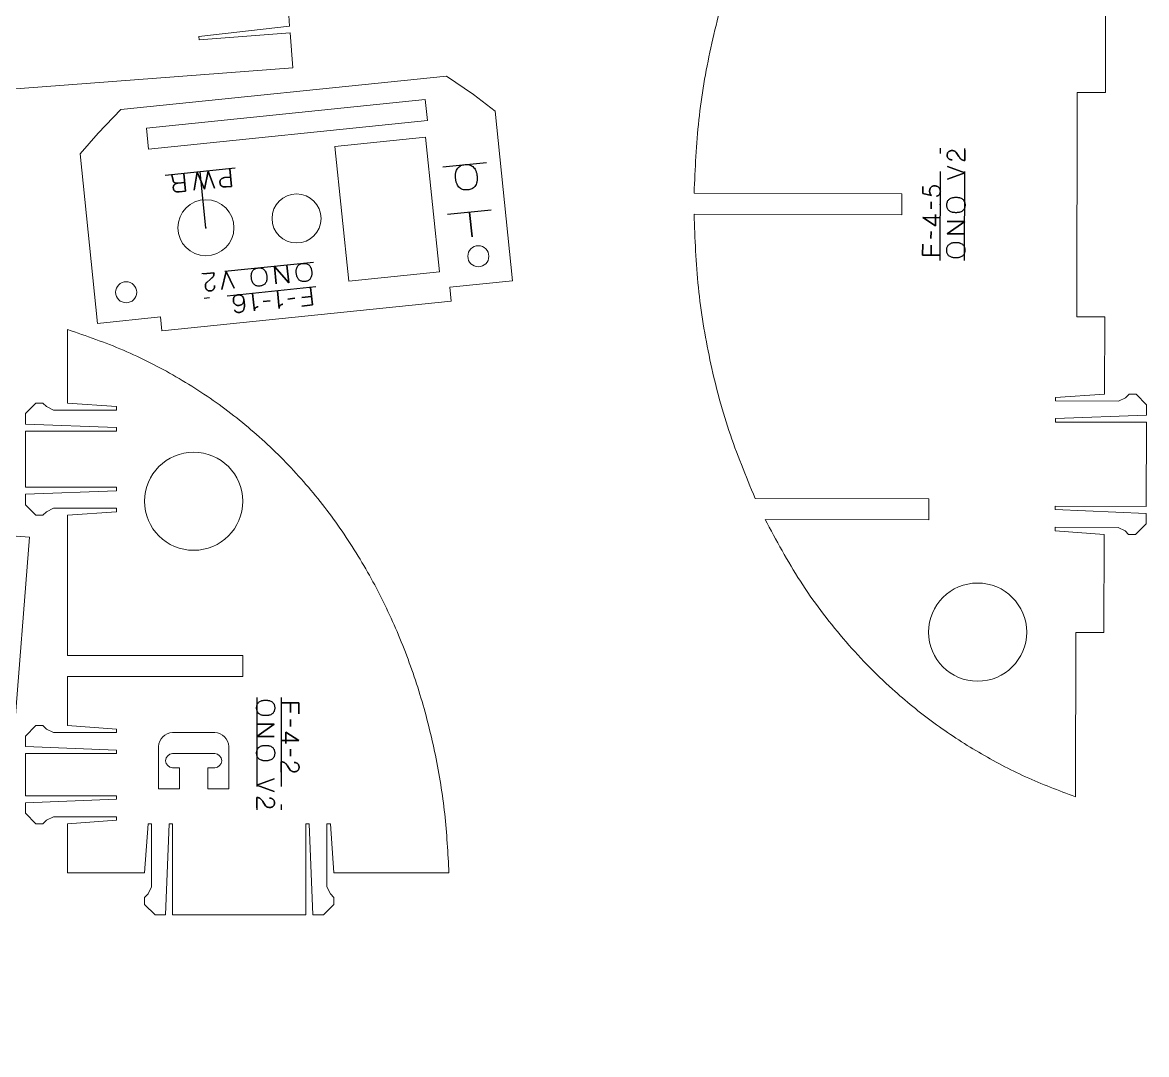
# Model space of a CAD drawing. Header units: millimetres. Extents: x 8 to 591, y 12 to 890.
# Drawn here: x 430.9 to 591.3, y 22.7 to 169.9 of the extents above; entities that cross this region are included whole.
import ezdxf

# ---------------------------------------------------------------- set-up
doc = ezdxf.new("R2010")
doc.units = ezdxf.units.MM
doc.header["$PDSIZE"] = -1
doc.linetypes.add('CENTERX2', pattern=[20.32, 12.7, -2.54, 2.54, -2.54])

msp = doc.modelspace()

# ---------------------------------------------------------------- linework, layer by layer
at = {"color": 7, "linetype": 'Continuous', "lineweight": 15}
for p, q in [((468.99, 169.41), (468.88, 170.91)), ((585.38, 159.92), (585.41, 170.92)), ((456.07, 167.93), (468.99, 169.41)), ((469.07, 168.42), (456.11, 167.43)), ((469.07, 168.42), (469.45, 163.43)), ((456.11, 167.43), (456.07, 167.93)), ((395.66, 157.84), (469.45, 163.43)), ((491.38, 162.25), (444.94, 157.5)), ((491.38, 162.25), (495.24, 159.63)), ((448.57, 154.86), (488.36, 158.93)), ((488.67, 155.95), (488.36, 158.93)), ((495.24, 159.63), (498.34, 157.26)), ((581.29, 127.93), (581.38, 159.93)), ((581.38, 159.93), (585.38, 159.92)), ((444.94, 157.5), (441.69, 154.15)), ((498.34, 157.26), (500.81, 133.06)), ((488.67, 155.95), (448.88, 151.87)), ((441.69, 154.15), (439.15, 151.2)), ((448.88, 151.87), (448.57, 154.86)), ((488.41, 153.56), (475.48, 152.23)), ((490.38, 134.36), (488.41, 153.56)), ((439.15, 151.2), (441.62, 127.01)), ((475.48, 152.23), (477.44, 133.03)), ((526.71, 145.58), (556.34, 145.5)), ((556.33, 142.5), (556.34, 145.5)), ((526.7, 142.58), (556.33, 142.5)), ((477.44, 133.03), (490.38, 134.36)), ((500.81, 133.06), (491.86, 132.15)), ((491.86, 132.15), (492.06, 130.16)), ((450.78, 125.93), (492.06, 130.16)), ((441.62, 127.01), (450.57, 127.92)), ((450.57, 127.92), (450.78, 125.93)), ((581.29, 127.93), (585.29, 127.92)), ((585.29, 127.92), (585.26, 116.92)), ((437.32, 115.64), (437.32, 126.13)), ((431.32, 114.14), (432.82, 115.64)), ((432.82, 115.64), (433.82, 115.64)), ((433.82, 115.64), (434.32, 115.14)), ((444.32, 115.14), (437.32, 115.64)), ((578.25, 115.94), (578.26, 116.44)), ((587.25, 115.91), (578.25, 115.94)), ((578.26, 116.44), (585.26, 116.92)), ((588.26, 116.41), (587.25, 115.91)), ((588.76, 116.91), (588.26, 116.41)), ((589.76, 116.9), (588.76, 116.91)), ((591.25, 115.4), (589.76, 116.9)), ((431.32, 112.64), (431.32, 114.14)), ((434.32, 115.14), (435.32, 114.64)), ((435.32, 114.64), (444.32, 114.64)), ((444.32, 114.64), (444.32, 115.14)), ((578.25, 113.44), (591.25, 113.9)), ((591.25, 113.9), (591.25, 115.4)), ((444.32, 112.14), (431.32, 112.64)), ((578.25, 112.94), (578.25, 113.44)), ((591.25, 112.9), (578.25, 112.94)), ((591.25, 112.9), (591.21, 100.9)), ((431.32, 111.64), (431.32, 103.64)), ((431.32, 111.64), (444.32, 111.64)), ((444.32, 111.64), (444.32, 112.14)), ((431.32, 103.64), (444.32, 103.64)), ((444.32, 103.14), (431.32, 102.64)), ((431.32, 102.64), (431.32, 101.14)), ((444.32, 103.64), (444.32, 103.14)), ((431.32, 101.14), (432.82, 99.64)), ((535.41, 102.05), (560.22, 101.99)), ((560.22, 101.99), (560.21, 98.99)), ((432.82, 99.64), (433.82, 99.64)), ((433.82, 99.64), (434.32, 100.14)), ((434.32, 100.14), (435.32, 100.64)), ((435.32, 100.64), (444.32, 100.64)), ((444.32, 100.14), (437.32, 99.64)), ((437.32, 99.64), (437.32, 79.64)), ((444.32, 100.64), (444.32, 100.14)), ((591.21, 100.9), (578.21, 100.94)), ((578.21, 100.94), (578.21, 100.44)), ((578.21, 100.44), (591.21, 99.9)), ((591.21, 99.9), (591.21, 98.4)), ((536.83, 99.05), (560.21, 98.99)), ((578.21, 97.94), (578.2, 97.44)), ((587.21, 97.91), (578.21, 97.94)), ((588.2, 97.41), (587.21, 97.91)), ((591.21, 98.4), (589.7, 96.9)), ((426.07, 22.73), (431.89, 96.5)), ((426.9, 96.9), (431.89, 96.5)), ((578.2, 97.44), (585.2, 96.92)), ((585.2, 96.92), (585.16, 82.92)), ((588.7, 96.91), (588.2, 97.41)), ((589.7, 96.9), (588.7, 96.91)), ((581.16, 82.93), (581.1, 59.48)), ((585.16, 82.92), (581.16, 82.93)), ((437.32, 79.64), (462.32, 79.64)), ((462.32, 79.64), (462.32, 76.64)), ((437.32, 76.64), (437.32, 69.64)), ((462.32, 76.64), (437.32, 76.64)), ((431.32, 68.14), (432.82, 69.64)), ((432.82, 69.64), (433.82, 69.64)), ((433.82, 69.64), (434.32, 69.14)), ((434.32, 69.14), (435.32, 68.64)), ((444.32, 69.14), (437.32, 69.64)), ((444.32, 68.64), (444.32, 69.14)), ((431.32, 66.64), (431.32, 68.14)), ((435.32, 68.64), (444.32, 68.64)), ((452.32, 68.64), (458.32, 68.64)), ((444.32, 66.14), (431.32, 66.64)), ((444.32, 65.64), (444.32, 66.14)), ((450.32, 60.64), (450.32, 66.64)), ((460.32, 66.64), (460.32, 60.64)), ((431.32, 65.64), (431.32, 59.64)), ((431.32, 65.64), (444.32, 65.64)), ((458.32, 65.64), (452.32, 65.64)), ((452.32, 63.64), (453.32, 63.64)), ((453.32, 63.64), (453.32, 60.64)), ((457.32, 63.64), (458.32, 63.64)), ((457.32, 60.64), (457.32, 63.64)), ((431.32, 59.64), (444.32, 59.64)), ((444.32, 59.64), (444.32, 59.14)), ((453.32, 60.64), (450.32, 60.64)), ((460.32, 60.64), (457.32, 60.64)), ((444.32, 59.14), (431.32, 58.64)), ((431.32, 58.64), (431.32, 57.14)), ((431.32, 57.14), (432.82, 55.64)), ((433.82, 55.64), (434.32, 56.14)), ((434.32, 56.14), (435.32, 56.64)), ((435.32, 56.64), (444.32, 56.64)), ((444.32, 56.14), (437.32, 55.64)), ((444.32, 56.64), (444.32, 56.14)), ((432.82, 55.64), (433.82, 55.64)), ((437.32, 55.64), (437.32, 48.64)), ((448.82, 55.64), (448.32, 48.64)), ((449.32, 55.64), (448.82, 55.64)), ((449.32, 46.64), (449.32, 55.64)), ((451.82, 55.64), (451.32, 42.64)), ((452.32, 55.64), (451.82, 55.64)), ((452.32, 42.64), (452.32, 55.64)), ((471.32, 55.64), (471.82, 55.64)), ((471.32, 42.64), (471.32, 55.64)), ((471.82, 55.64), (472.32, 42.64)), ((474.32, 55.64), (474.82, 55.64)), ((474.32, 46.64), (474.32, 55.64)), ((474.82, 55.64), (475.32, 48.64)), ((437.32, 48.64), (448.32, 48.64)), ((475.32, 48.64), (491.74, 48.64)), ((448.82, 45.64), (449.32, 46.64)), ((474.82, 45.64), (474.32, 46.64)), ((448.32, 45.14), (448.82, 45.64)), ((448.32, 44.14), (448.32, 45.14)), ((475.32, 45.14), (474.82, 45.64)), ((475.32, 44.14), (475.32, 45.14)), ((449.82, 42.64), (448.32, 44.14)), ((473.82, 42.64), (475.32, 44.14)), ((451.32, 42.64), (449.82, 42.64)), ((471.32, 42.64), (452.32, 42.64)), ((472.32, 42.64), (473.82, 42.64))]:
    msp.add_line(p, q, dxfattribs=at)
at = {"color": 7, "linetype": 'CENTERX2'}
for p, q in [((561.81, 135.98), (561.85, 151.98)), ((565.31, 135.97), (565.35, 151.97)), ((497.08, 149.92), (490.86, 149.28)), ((461.22, 149.12), (451.27, 148.1)), ((457.06, 140.65), (456.25, 148.61)), ((497.77, 143.16), (491.55, 142.52)), ((472.4, 135.68), (456.48, 134.06)), ((472.75, 132.2), (456.84, 130.57)), ((464.32, 73.64), (464.32, 57.64)), ((467.82, 73.64), (467.82, 57.64))]:
    msp.add_line(p, q, dxfattribs=at)
at = {"color": 7, "linetype": 'Continuous', "flags": 128}
for points in [[(565.35, 150.22), (565.26, 150.23), (565.17, 150.24), (565.1, 150.26), (565.03, 150.28), (564.96, 150.31), (564.9, 150.34), (564.85, 150.37), (564.8, 150.41), (564.75, 150.45), (564.71, 150.49), (564.67, 150.54), (564.63, 150.59), (564.56, 150.7), (564.48, 150.8), (564.48, 150.8), (564.09, 151.4), (564.09, 151.4), (564.06, 151.44), (564.02, 151.48), (563.99, 151.51), (563.95, 151.54), (563.87, 151.58), (563.79, 151.61), (563.7, 151.63), (563.62, 151.64), (563.53, 151.64), (563.44, 151.64), (563.44, 151.64), (563.4, 151.64), (563.35, 151.63), (563.3, 151.62), (563.25, 151.61), (563.19, 151.59), (563.14, 151.57), (563.09, 151.54), (563.04, 151.51), (563, 151.47), (562.96, 151.42), (562.92, 151.37), (562.88, 151.31), (562.86, 151.25), (562.84, 151.17), (562.82, 151.09), (562.82, 151.01), (562.82, 151.01), (562.82, 150.92), (562.83, 150.83), (562.85, 150.76), (562.88, 150.69), (562.91, 150.63), (562.95, 150.57), (563, 150.52), (563.05, 150.48), (563.1, 150.44), (563.16, 150.41), (563.21, 150.38), (563.28, 150.36), (563.34, 150.35), (563.41, 150.33), (563.47, 150.33), (563.54, 150.33), (563.54, 150.33), (563.47, 150.33), (563.41, 150.33), (563.34, 150.35), (563.28, 150.36), (563.21, 150.38), (563.16, 150.41), (563.1, 150.44), (563.05, 150.48), (563, 150.52), (562.95, 150.57), (562.91, 150.63), (562.88, 150.69), (562.85, 150.76), (562.83, 150.83), (562.82, 150.92), (562.82, 151.01), (562.82, 151.01), (562.82, 151.09), (562.84, 151.17), (562.86, 151.25), (562.88, 151.31), (562.92, 151.37), (562.96, 151.42), (563, 151.47), (563.04, 151.51), (563.09, 151.54), (563.14, 151.57), (563.19, 151.59), (563.25, 151.61), (563.3, 151.62), (563.35, 151.63), (563.4, 151.64), (563.44, 151.64), (563.44, 151.64), (563.53, 151.64), (563.62, 151.64), (563.7, 151.63), (563.79, 151.61), (563.87, 151.58), (563.95, 151.54), (563.99, 151.51), (564.02, 151.48), (564.06, 151.44), (564.09, 151.4), (564.09, 151.4), (564.48, 150.8), (564.48, 150.8), (564.56, 150.7), (564.63, 150.59), (564.67, 150.54), (564.71, 150.49), (564.75, 150.45), (564.8, 150.41), (564.85, 150.37), (564.9, 150.34), (564.96, 150.31), (565.03, 150.28), (565.1, 150.26), (565.17, 150.24), (565.26, 150.23), (565.35, 150.22), (565.35, 150.22), (565.35, 151.71), (565.35, 151.71), (565.35, 150.22)], [(494.03, 149.65), (494.19, 149.66), (494.34, 149.66), (494.49, 149.65), (494.64, 149.62), (494.78, 149.58), (494.91, 149.52), (495.03, 149.45), (495.15, 149.36), (495.26, 149.26), (495.37, 149.14), (495.46, 149), (495.54, 148.84), (495.58, 148.76), (495.61, 148.67), (495.64, 148.57), (495.67, 148.47), (495.7, 148.36), (495.72, 148.25), (495.73, 148.13), (495.75, 148.01), (495.75, 148.01), (495.76, 147.88), (495.77, 147.77), (495.77, 147.65), (495.77, 147.54), (495.76, 147.44), (495.75, 147.34), (495.73, 147.24), (495.71, 147.15), (495.67, 146.98), (495.6, 146.82), (495.53, 146.68), (495.44, 146.55), (495.34, 146.44), (495.23, 146.34), (495.12, 146.26), (494.99, 146.19), (494.85, 146.14), (494.71, 146.09), (494.56, 146.06), (494.4, 146.04), (494.4, 146.04), (494.24, 146.03), (494.09, 146.03), (493.94, 146.04), (493.8, 146.07), (493.66, 146.11), (493.52, 146.17), (493.4, 146.24), (493.28, 146.33), (493.17, 146.44), (493.06, 146.56), (492.97, 146.7), (492.89, 146.86), (492.85, 146.95), (492.82, 147.04), (492.79, 147.13), (492.76, 147.24), (492.73, 147.34), (492.71, 147.45), (492.7, 147.57), (492.68, 147.69), (492.68, 147.69), (492.67, 147.82), (492.66, 147.94), (492.66, 148.05), (492.66, 148.16), (492.67, 148.27), (492.68, 148.37), (492.7, 148.46), (492.72, 148.55), (492.76, 148.72), (492.83, 148.88), (492.9, 149.02), (492.99, 149.14), (493.09, 149.25), (493.2, 149.35), (493.32, 149.43), (493.44, 149.5), (493.58, 149.55), (493.72, 149.6), (493.87, 149.63)], [(494.03, 149.65), (494.19, 149.66), (494.34, 149.66), (494.49, 149.65), (494.64, 149.62), (494.78, 149.58), (494.91, 149.52), (495.03, 149.45), (495.15, 149.36), (495.26, 149.26), (495.37, 149.14), (495.46, 149), (495.54, 148.84), (495.58, 148.76), (495.61, 148.67), (495.64, 148.57), (495.67, 148.47), (495.7, 148.36), (495.72, 148.25), (495.73, 148.13), (495.75, 148.01), (495.75, 148.01), (495.76, 147.88), (495.77, 147.77), (495.77, 147.65), (495.77, 147.54), (495.76, 147.44), (495.75, 147.34), (495.73, 147.24), (495.71, 147.15), (495.67, 146.98), (495.6, 146.82), (495.53, 146.68), (495.44, 146.55), (495.34, 146.44), (495.23, 146.34), (495.12, 146.26), (494.99, 146.19), (494.85, 146.14), (494.71, 146.09), (494.56, 146.06), (494.4, 146.04), (494.4, 146.04), (494.24, 146.03), (494.09, 146.03), (493.94, 146.04), (493.8, 146.07), (493.66, 146.11), (493.52, 146.17), (493.4, 146.24), (493.28, 146.33), (493.17, 146.44), (493.06, 146.56), (492.97, 146.7), (492.89, 146.86), (492.85, 146.95), (492.82, 147.04), (492.79, 147.13), (492.76, 147.24), (492.73, 147.34), (492.71, 147.45), (492.7, 147.57), (492.68, 147.69), (492.68, 147.69), (492.67, 147.82), (492.66, 147.94), (492.66, 148.05), (492.66, 148.16), (492.67, 148.27), (492.68, 148.37), (492.7, 148.46), (492.72, 148.55), (492.76, 148.72), (492.83, 148.88), (492.9, 149.02), (492.99, 149.14), (493.09, 149.25), (493.2, 149.35), (493.32, 149.43), (493.44, 149.5), (493.58, 149.55), (493.72, 149.6), (493.87, 149.63), (494.03, 149.65)], [(565.34, 148.47), (562.84, 147.57), (562.84, 147.57), (565.34, 148.47), (565.34, 148.47), (562.85, 149.38), (562.85, 149.38), (565.34, 148.47)], [(452.14, 148.19), (452.17, 148.17), (452.19, 148.15), (452.21, 148.12), (452.22, 148.1), (452.23, 148.07), (452.24, 148.05), (452.25, 148.03), (452.25, 148.01), (452.25, 148.01), (452.38, 147.39), (452.38, 147.39), (452.39, 147.34), (452.4, 147.29), (452.42, 147.25), (452.44, 147.21), (452.47, 147.17), (452.5, 147.14), (452.53, 147.1), (452.57, 147.08), (452.61, 147.05), (452.66, 147.03), (452.71, 147.01), (452.76, 147), (452.82, 146.99), (452.88, 146.99), (452.95, 146.99), (453.02, 146.99), (453.02, 146.99), (452.95, 146.99), (452.88, 146.99), (452.82, 146.99), (452.76, 147), (452.71, 147.01), (452.66, 147.03), (452.61, 147.05), (452.57, 147.08), (452.53, 147.1), (452.5, 147.14), (452.47, 147.17), (452.44, 147.21), (452.42, 147.25), (452.4, 147.29), (452.39, 147.34), (452.38, 147.39), (452.38, 147.39), (452.25, 148.01), (452.25, 148.01), (452.25, 148.03), (452.24, 148.05), (452.23, 148.07), (452.22, 148.1), (452.21, 148.12), (452.19, 148.15), (452.17, 148.17), (452.14, 148.19)], [(453.91, 148.37), (454.17, 145.88), (454.17, 145.88), (453.26, 145.79), (453.26, 145.79), (453.15, 145.78), (453.04, 145.78), (452.95, 145.78), (452.87, 145.79), (452.79, 145.8), (452.73, 145.82), (452.67, 145.85), (452.62, 145.88), (452.58, 145.91), (452.54, 145.95), (452.51, 145.99), (452.48, 146.04), (452.46, 146.09), (452.44, 146.14), (452.43, 146.2), (452.42, 146.26), (452.42, 146.26), (452.41, 146.32), (452.41, 146.38), (452.41, 146.45), (452.42, 146.51), (452.43, 146.57), (452.45, 146.63), (452.48, 146.68), (452.51, 146.73), (452.55, 146.78), (452.6, 146.83), (452.66, 146.87), (452.72, 146.91), (452.79, 146.94), (452.87, 146.96), (452.97, 146.99), (453.07, 147), (453.07, 147), (454.04, 147.1), (454.04, 147.1), (453.07, 147), (453.07, 147), (452.97, 146.99), (452.88, 146.97), (452.8, 146.94), (452.73, 146.91), (452.66, 146.87), (452.61, 146.83), (452.56, 146.78), (452.52, 146.73), (452.48, 146.68), (452.46, 146.63), (452.44, 146.57), (452.42, 146.51), (452.41, 146.45), (452.41, 146.38), (452.41, 146.32), (452.42, 146.26), (452.42, 146.26), (452.43, 146.2), (452.44, 146.14), (452.46, 146.09), (452.48, 146.04), (452.51, 145.99), (452.54, 145.95), (452.58, 145.91), (452.63, 145.88), (452.68, 145.85), (452.74, 145.82), (452.8, 145.8), (452.88, 145.79), (452.96, 145.78), (453.05, 145.78), (453.15, 145.78), (453.26, 145.79), (453.26, 145.79), (454.17, 145.88), (454.17, 145.88), (453.91, 148.37)], [(457.39, 148.72), (456.86, 146.16), (456.86, 146.16), (455.81, 148.56), (455.81, 148.56), (455.41, 146.01), (455.41, 146.01), (455.81, 148.56), (455.81, 148.56), (456.86, 146.16), (456.86, 146.16), (457.39, 148.72), (457.39, 148.72), (458.3, 146.3), (458.3, 146.3), (457.39, 148.72)], [(460.48, 149.04), (460.73, 146.55), (460.73, 146.55), (459.94, 146.47), (459.94, 146.47), (459.83, 146.46), (459.72, 146.46), (459.63, 146.47), (459.55, 146.49), (459.47, 146.51), (459.4, 146.53), (459.34, 146.57), (459.29, 146.6), (459.24, 146.64), (459.21, 146.69), (459.17, 146.74), (459.14, 146.79), (459.12, 146.85), (459.1, 146.91), (459.09, 146.97), (459.08, 147.03), (459.08, 147.03), (459.07, 147.09), (459.07, 147.15), (459.07, 147.22), (459.08, 147.28), (459.09, 147.34), (459.12, 147.4), (459.14, 147.46), (459.18, 147.51), (459.22, 147.56), (459.27, 147.61), (459.33, 147.65), (459.39, 147.69), (459.46, 147.72), (459.55, 147.75), (459.64, 147.77), (459.74, 147.79), (459.74, 147.79), (460.6, 147.87), (460.6, 147.87), (459.74, 147.79), (459.74, 147.79), (459.64, 147.77), (459.55, 147.75), (459.47, 147.72), (459.39, 147.69), (459.33, 147.65), (459.27, 147.61), (459.22, 147.56), (459.18, 147.51), (459.15, 147.46), (459.12, 147.4), (459.1, 147.34), (459.08, 147.28), (459.07, 147.22), (459.07, 147.15), (459.07, 147.09), (459.08, 147.03), (459.08, 147.03), (459.09, 146.97), (459.1, 146.91), (459.12, 146.85), (459.14, 146.79), (459.17, 146.74), (459.21, 146.69), (459.25, 146.64), (459.29, 146.6), (459.34, 146.57), (459.4, 146.53), (459.47, 146.51), (459.55, 146.49), (459.63, 146.47), (459.72, 146.46), (459.83, 146.46), (459.94, 146.47), (459.94, 146.47), (460.73, 146.55), (460.73, 146.55), (460.48, 149.04)], [(559.34, 145.51), (560.57, 145.23), (560.57, 145.23), (560.51, 145.3), (560.46, 145.37), (560.41, 145.43), (560.38, 145.51), (560.35, 145.59), (560.33, 145.67), (560.32, 145.72), (560.31, 145.77), (560.31, 145.83), (560.31, 145.89), (560.31, 145.89), (560.31, 145.96), (560.32, 146.02), (560.33, 146.09), (560.35, 146.15), (560.38, 146.21), (560.41, 146.27), (560.44, 146.33), (560.48, 146.39), (560.53, 146.44), (560.59, 146.48), (560.65, 146.52), (560.71, 146.56), (560.78, 146.58), (560.86, 146.6), (560.94, 146.62), (561.02, 146.62), (561.02, 146.62), (561.05, 146.62), (561.08, 146.62), (561.12, 146.61), (561.16, 146.61), (561.24, 146.59), (561.33, 146.57), (561.42, 146.53), (561.51, 146.48), (561.55, 146.46), (561.6, 146.43), (561.64, 146.39), (561.67, 146.35), (561.71, 146.31), (561.74, 146.26), (561.77, 146.21), (561.79, 146.15), (561.81, 146.09), (561.83, 146.03), (561.83, 145.96), (561.84, 145.88), (561.84, 145.88), (561.83, 145.77), (561.82, 145.67), (561.8, 145.59), (561.78, 145.51), (561.75, 145.44), (561.71, 145.39), (561.67, 145.33), (561.63, 145.29), (561.59, 145.26), (561.54, 145.23), (561.5, 145.2), (561.45, 145.18), (561.36, 145.16), (561.28, 145.14), (561.28, 145.14), (561.36, 145.16), (561.45, 145.18), (561.5, 145.2), (561.54, 145.23), (561.59, 145.26), (561.63, 145.29), (561.67, 145.33), (561.71, 145.39), (561.75, 145.44), (561.78, 145.51), (561.8, 145.59), (561.82, 145.67), (561.83, 145.77), (561.84, 145.88), (561.84, 145.88), (561.83, 145.96), (561.83, 146.03), (561.81, 146.09), (561.79, 146.15), (561.77, 146.21), (561.74, 146.26), (561.71, 146.31), (561.67, 146.35), (561.64, 146.39), (561.6, 146.43), (561.55, 146.46), (561.51, 146.48), (561.42, 146.53), (561.33, 146.57), (561.24, 146.59), (561.16, 146.61), (561.12, 146.61), (561.08, 146.62), (561.05, 146.62), (561.02, 146.62), (561.02, 146.62), (560.94, 146.62), (560.86, 146.6), (560.78, 146.58), (560.71, 146.56), (560.65, 146.52), (560.59, 146.48), (560.53, 146.44), (560.48, 146.39), (560.44, 146.33), (560.41, 146.27), (560.38, 146.21), (560.35, 146.15), (560.33, 146.09), (560.32, 146.02), (560.31, 145.96), (560.31, 145.89), (560.31, 145.89), (560.31, 145.83), (560.31, 145.77), (560.32, 145.72), (560.33, 145.67), (560.35, 145.59), (560.38, 145.51), (560.41, 145.43), (560.46, 145.37), (560.51, 145.3), (560.57, 145.23), (560.57, 145.23), (559.34, 145.51), (559.34, 145.51), (559.34, 146.55), (559.34, 146.55), (559.34, 145.51)], [(560.52, 144.35), (560.52, 143.35), (560.52, 143.35), (560.52, 144.35)], [(565.36, 143.89), (565.36, 143.78), (565.35, 143.67), (565.32, 143.56), (565.3, 143.46), (565.26, 143.36), (565.21, 143.27), (565.15, 143.19), (565.07, 143.11), (564.99, 143.04), (564.9, 142.98), (564.79, 142.92), (564.68, 142.88), (564.61, 142.86), (564.54, 142.84), (564.47, 142.82), (564.4, 142.81), (564.32, 142.8), (564.24, 142.8), (564.15, 142.79), (564.07, 142.79), (564.07, 142.79), (563.98, 142.79), (563.89, 142.8), (563.81, 142.8), (563.74, 142.81), (563.66, 142.83), (563.59, 142.84), (563.52, 142.86), (563.46, 142.88), (563.34, 142.93), (563.23, 142.98), (563.14, 143.05), (563.06, 143.12), (562.98, 143.2), (562.92, 143.28), (562.87, 143.37), (562.83, 143.47), (562.8, 143.57), (562.78, 143.67), (562.77, 143.78), (562.77, 143.9), (562.77, 143.9), (562.77, 144.01), (562.79, 144.12), (562.81, 144.22), (562.84, 144.32), (562.88, 144.42), (562.93, 144.51), (562.99, 144.59), (563.06, 144.67), (563.14, 144.74), (563.24, 144.81), (563.35, 144.86), (563.46, 144.91), (563.53, 144.93), (563.6, 144.95), (563.67, 144.96), (563.74, 144.97), (563.82, 144.98), (563.9, 144.99), (563.98, 144.99), (564.07, 144.99), (564.07, 144.99), (564.16, 144.99), (564.25, 144.99), (564.33, 144.98), (564.41, 144.97), (564.48, 144.96), (564.55, 144.94), (564.62, 144.93), (564.68, 144.9), (564.8, 144.86), (564.9, 144.8), (565, 144.74), (565.08, 144.67), (565.15, 144.59), (565.21, 144.5), (565.26, 144.41), (565.3, 144.32), (565.33, 144.21), (565.35, 144.11), (565.36, 144)], [(565.36, 143.89), (565.36, 143.78), (565.35, 143.67), (565.32, 143.56), (565.3, 143.46), (565.26, 143.36), (565.21, 143.27), (565.15, 143.19), (565.07, 143.11), (564.99, 143.04), (564.9, 142.98), (564.79, 142.92), (564.68, 142.88), (564.61, 142.86), (564.54, 142.84), (564.47, 142.82), (564.4, 142.81), (564.32, 142.8), (564.24, 142.8), (564.15, 142.79), (564.07, 142.79), (564.07, 142.79), (563.98, 142.79), (563.89, 142.8), (563.81, 142.8), (563.74, 142.81), (563.66, 142.83), (563.59, 142.84), (563.52, 142.86), (563.46, 142.88), (563.34, 142.93), (563.23, 142.98), (563.14, 143.05), (563.06, 143.12), (562.98, 143.2), (562.92, 143.28), (562.87, 143.37), (562.83, 143.47), (562.8, 143.57), (562.78, 143.67), (562.77, 143.78), (562.77, 143.9), (562.77, 143.9), (562.77, 144.01), (562.79, 144.12), (562.81, 144.22), (562.84, 144.32), (562.88, 144.42), (562.93, 144.51), (562.99, 144.59), (563.06, 144.67), (563.14, 144.74), (563.24, 144.81), (563.35, 144.86), (563.46, 144.91), (563.53, 144.93), (563.6, 144.95), (563.67, 144.96), (563.74, 144.97), (563.82, 144.98), (563.9, 144.99), (563.98, 144.99), (564.07, 144.99), (564.07, 144.99), (564.16, 144.99), (564.25, 144.99), (564.33, 144.98), (564.41, 144.97), (564.48, 144.96), (564.55, 144.94), (564.62, 144.93), (564.68, 144.9), (564.8, 144.86), (564.9, 144.8), (565, 144.74), (565.08, 144.67), (565.15, 144.59), (565.21, 144.5), (565.26, 144.41), (565.3, 144.32), (565.33, 144.21), (565.35, 144.11), (565.36, 144), (565.36, 143.89)], [(495.05, 139.36), (494.69, 142.84), (494.69, 142.84), (495.05, 139.36)], [(559.33, 142.09), (561.16, 140.91), (561.16, 140.91), (561.16, 142.53), (561.16, 142.53), (561.16, 140.91), (561.16, 140.91), (559.33, 142.09), (559.33, 142.09), (561.83, 142.08), (561.83, 142.08), (559.33, 142.09)], [(562.82, 139.77), (565.33, 141.54), (565.33, 141.54), (562.83, 141.55), (562.83, 141.55), (565.33, 141.54), (565.33, 141.54), (562.82, 139.77), (562.82, 139.77), (565.32, 139.76), (565.32, 139.76), (562.82, 139.77)], [(560.51, 140.12), (560.5, 139.11), (560.5, 139.11), (560.51, 140.12)], [(559.31, 136.74), (559.32, 138.28), (559.32, 138.28), (559.31, 136.74), (559.31, 136.74), (561.81, 136.73), (561.81, 136.73), (559.31, 136.74)], [(560.53, 136.73), (560.53, 138.14), (560.53, 138.14), (560.53, 136.73)], [(565.35, 137.45), (565.34, 137.33), (565.33, 137.23), (565.31, 137.12), (565.28, 137.02), (565.24, 136.92), (565.19, 136.83), (565.13, 136.75), (565.06, 136.67), (564.98, 136.6), (564.88, 136.54), (564.78, 136.48), (564.66, 136.43), (564.59, 136.41), (564.53, 136.4), (564.46, 136.38), (564.38, 136.37), (564.3, 136.36), (564.22, 136.35), (564.14, 136.35), (564.05, 136.35), (564.05, 136.35), (563.96, 136.35), (563.88, 136.35), (563.8, 136.36), (563.72, 136.37), (563.64, 136.38), (563.57, 136.4), (563.51, 136.42), (563.44, 136.44), (563.32, 136.48), (563.22, 136.54), (563.12, 136.6), (563.04, 136.68), (562.97, 136.75), (562.91, 136.84), (562.86, 136.93), (562.82, 137.03), (562.79, 137.13), (562.77, 137.23), (562.75, 137.34), (562.75, 137.45), (562.75, 137.45), (562.75, 137.57), (562.77, 137.67), (562.79, 137.78), (562.82, 137.88), (562.86, 137.98), (562.91, 138.07), (562.97, 138.15), (563.04, 138.23), (563.13, 138.3), (563.22, 138.36), (563.33, 138.42), (563.45, 138.47), (563.51, 138.49), (563.58, 138.5), (563.65, 138.52), (563.72, 138.53), (563.8, 138.54), (563.88, 138.55), (563.97, 138.55), (564.05, 138.55), (564.05, 138.55), (564.14, 138.55), (564.23, 138.54), (564.31, 138.54), (564.39, 138.53), (564.46, 138.52), (564.53, 138.5), (564.6, 138.48), (564.66, 138.46), (564.78, 138.42), (564.89, 138.36), (564.98, 138.3), (565.06, 138.22), (565.13, 138.15), (565.19, 138.06), (565.24, 137.97), (565.28, 137.87), (565.31, 137.77), (565.33, 137.67), (565.34, 137.56)], [(565.35, 137.45), (565.34, 137.33), (565.33, 137.23), (565.31, 137.12), (565.28, 137.02), (565.24, 136.92), (565.19, 136.83), (565.13, 136.75), (565.06, 136.67), (564.98, 136.6), (564.88, 136.54), (564.78, 136.48), (564.66, 136.43), (564.59, 136.41), (564.53, 136.4), (564.46, 136.38), (564.38, 136.37), (564.3, 136.36), (564.22, 136.35), (564.14, 136.35), (564.05, 136.35), (564.05, 136.35), (563.96, 136.35), (563.88, 136.35), (563.8, 136.36), (563.72, 136.37), (563.64, 136.38), (563.57, 136.4), (563.51, 136.42), (563.44, 136.44), (563.32, 136.48), (563.22, 136.54), (563.12, 136.6), (563.04, 136.68), (562.97, 136.75), (562.91, 136.84), (562.86, 136.93), (562.82, 137.03), (562.79, 137.13), (562.77, 137.23), (562.75, 137.34), (562.75, 137.45), (562.75, 137.45), (562.75, 137.57), (562.77, 137.67), (562.79, 137.78), (562.82, 137.88), (562.86, 137.98), (562.91, 138.07), (562.97, 138.15), (563.04, 138.23), (563.13, 138.3), (563.22, 138.36), (563.33, 138.42), (563.45, 138.47), (563.51, 138.49), (563.58, 138.5), (563.65, 138.52), (563.72, 138.53), (563.8, 138.54), (563.88, 138.55), (563.97, 138.55), (564.05, 138.55), (564.05, 138.55), (564.14, 138.55), (564.23, 138.54), (564.31, 138.54), (564.39, 138.53), (564.46, 138.52), (564.53, 138.5), (564.6, 138.48), (564.66, 138.46), (564.78, 138.42), (564.89, 138.36), (564.98, 138.3), (565.06, 138.22), (565.13, 138.15), (565.19, 138.06), (565.24, 137.97), (565.28, 137.87), (565.31, 137.77), (565.33, 137.67), (565.34, 137.56), (565.35, 137.45)], [(464.52, 134.91), (464.63, 134.92), (464.74, 134.92), (464.85, 134.91), (464.95, 134.89), (465.05, 134.86), (465.15, 134.82), (465.24, 134.77), (465.32, 134.7), (465.4, 134.63), (465.47, 134.54), (465.54, 134.44), (465.6, 134.33), (465.62, 134.27), (465.65, 134.21), (465.67, 134.14), (465.69, 134.06), (465.71, 133.99), (465.72, 133.91), (465.74, 133.82), (465.75, 133.73), (465.75, 133.73), (465.75, 133.65), (465.76, 133.56), (465.76, 133.48), (465.76, 133.4), (465.75, 133.33), (465.75, 133.26), (465.74, 133.19), (465.72, 133.12), (465.69, 133), (465.64, 132.89), (465.59, 132.79), (465.53, 132.7), (465.46, 132.62), (465.38, 132.55), (465.29, 132.49), (465.2, 132.44), (465.1, 132.4), (465, 132.37), (464.89, 132.34), (464.78, 132.33), (464.78, 132.33), (464.67, 132.32), (464.56, 132.32), (464.45, 132.33), (464.35, 132.35), (464.25, 132.38), (464.16, 132.42), (464.07, 132.47), (463.98, 132.54), (463.9, 132.61), (463.83, 132.7), (463.76, 132.8), (463.7, 132.91), (463.68, 132.98), (463.65, 133.04), (463.63, 133.11), (463.61, 133.18), (463.59, 133.26), (463.58, 133.34), (463.57, 133.42), (463.56, 133.51), (463.56, 133.51), (463.55, 133.6), (463.54, 133.68), (463.54, 133.77), (463.54, 133.84), (463.55, 133.92), (463.56, 133.99), (463.57, 134.06), (463.58, 134.12), (463.61, 134.25), (463.66, 134.36), (463.71, 134.46), (463.78, 134.55), (463.85, 134.62), (463.92, 134.69), (464.01, 134.75), (464.1, 134.8), (464.2, 134.84), (464.3, 134.87), (464.41, 134.89)], [(464.52, 134.91), (464.63, 134.92), (464.74, 134.92), (464.85, 134.91), (464.95, 134.89), (465.05, 134.86), (465.15, 134.82), (465.24, 134.77), (465.32, 134.7), (465.4, 134.63), (465.47, 134.54), (465.54, 134.44), (465.6, 134.33), (465.62, 134.27), (465.65, 134.21), (465.67, 134.14), (465.69, 134.06), (465.71, 133.99), (465.72, 133.91), (465.74, 133.82), (465.75, 133.73), (465.75, 133.73), (465.75, 133.65), (465.76, 133.56), (465.76, 133.48), (465.76, 133.4), (465.75, 133.33), (465.75, 133.26), (465.74, 133.19), (465.72, 133.12), (465.69, 133), (465.64, 132.89), (465.59, 132.79), (465.53, 132.7), (465.46, 132.62), (465.38, 132.55), (465.29, 132.49), (465.2, 132.44), (465.1, 132.4), (465, 132.37), (464.89, 132.34), (464.78, 132.33), (464.78, 132.33), (464.67, 132.32), (464.56, 132.32), (464.45, 132.33), (464.35, 132.35), (464.25, 132.38), (464.16, 132.42), (464.07, 132.47), (463.98, 132.54), (463.9, 132.61), (463.83, 132.7), (463.76, 132.8), (463.7, 132.91), (463.68, 132.98), (463.65, 133.04), (463.63, 133.11), (463.61, 133.18), (463.59, 133.26), (463.58, 133.34), (463.57, 133.42), (463.56, 133.51), (463.56, 133.51), (463.55, 133.6), (463.54, 133.68), (463.54, 133.77), (463.54, 133.84), (463.55, 133.92), (463.56, 133.99), (463.57, 134.06), (463.58, 134.12), (463.61, 134.25), (463.66, 134.36), (463.71, 134.46), (463.78, 134.55), (463.85, 134.62), (463.92, 134.69), (464.01, 134.75), (464.1, 134.8), (464.2, 134.84), (464.3, 134.87), (464.41, 134.89), (464.52, 134.91)], [(468.88, 132.81), (466.86, 135.12), (466.86, 135.12), (467.11, 132.63), (467.11, 132.63), (466.86, 135.12), (466.86, 135.12), (468.88, 132.81), (468.88, 132.81), (468.63, 135.3), (468.63, 135.3), (468.88, 132.81)], [(470.93, 135.57), (471.04, 135.57), (471.15, 135.57), (471.26, 135.56), (471.36, 135.54), (471.46, 135.51), (471.56, 135.47), (471.65, 135.42), (471.73, 135.36), (471.81, 135.29), (471.88, 135.2), (471.95, 135.1), (472.01, 134.99), (472.03, 134.93), (472.06, 134.86), (472.08, 134.79), (472.1, 134.72), (472.12, 134.64), (472.13, 134.56), (472.14, 134.48), (472.16, 134.39), (472.16, 134.39), (472.16, 134.3), (472.17, 134.22), (472.17, 134.14), (472.17, 134.06), (472.16, 133.98), (472.16, 133.91), (472.14, 133.84), (472.13, 133.78), (472.1, 133.65), (472.05, 133.54), (472, 133.44), (471.94, 133.35), (471.87, 133.27), (471.79, 133.2), (471.7, 133.14), (471.61, 133.09), (471.51, 133.05), (471.41, 133.02), (471.3, 133), (471.19, 132.98), (471.19, 132.98), (471.08, 132.98), (470.97, 132.98), (470.86, 132.99), (470.76, 133.01), (470.66, 133.04), (470.56, 133.08), (470.47, 133.13), (470.39, 133.19), (470.31, 133.27), (470.24, 133.36), (470.17, 133.46), (470.11, 133.57), (470.09, 133.63), (470.06, 133.7), (470.04, 133.77), (470.02, 133.84), (470, 133.92), (469.99, 134), (469.97, 134.08), (469.96, 134.17), (469.96, 134.17), (469.96, 134.25), (469.95, 134.34), (469.95, 134.42), (469.95, 134.5), (469.96, 134.57), (469.96, 134.65), (469.97, 134.72), (469.99, 134.78), (470.02, 134.9), (470.07, 135.01), (470.12, 135.11), (470.18, 135.2), (470.25, 135.28), (470.33, 135.35), (470.42, 135.41), (470.51, 135.46), (470.61, 135.49), (470.71, 135.53), (470.82, 135.55)], [(470.93, 135.57), (471.04, 135.57), (471.15, 135.57), (471.26, 135.56), (471.36, 135.54), (471.46, 135.51), (471.56, 135.47), (471.65, 135.42), (471.73, 135.36), (471.81, 135.29), (471.88, 135.2), (471.95, 135.1), (472.01, 134.99), (472.03, 134.93), (472.06, 134.86), (472.08, 134.79), (472.1, 134.72), (472.12, 134.64), (472.13, 134.56), (472.14, 134.48), (472.16, 134.39), (472.16, 134.39), (472.16, 134.3), (472.17, 134.22), (472.17, 134.14), (472.17, 134.06), (472.16, 133.98), (472.16, 133.91), (472.14, 133.84), (472.13, 133.78), (472.1, 133.65), (472.05, 133.54), (472, 133.44), (471.94, 133.35), (471.87, 133.27), (471.79, 133.2), (471.7, 133.14), (471.61, 133.09), (471.51, 133.05), (471.41, 133.02), (471.3, 133), (471.19, 132.98), (471.19, 132.98), (471.08, 132.98), (470.97, 132.98), (470.86, 132.99), (470.76, 133.01), (470.66, 133.04), (470.56, 133.08), (470.47, 133.13), (470.39, 133.19), (470.31, 133.27), (470.24, 133.36), (470.17, 133.46), (470.11, 133.57), (470.09, 133.63), (470.06, 133.7), (470.04, 133.77), (470.02, 133.84), (470, 133.92), (469.99, 134), (469.97, 134.08), (469.96, 134.17), (469.96, 134.17), (469.96, 134.25), (469.95, 134.34), (469.95, 134.42), (469.95, 134.5), (469.96, 134.57), (469.96, 134.65), (469.97, 134.72), (469.99, 134.78), (470.02, 134.9), (470.07, 135.01), (470.12, 135.11), (470.18, 135.2), (470.25, 135.28), (470.33, 135.35), (470.42, 135.41), (470.51, 135.46), (470.61, 135.49), (470.71, 135.53), (470.82, 135.55), (470.93, 135.57)], [(458.22, 134.23), (458.23, 134.14), (458.22, 134.06), (458.21, 133.98), (458.2, 133.91), (458.18, 133.84), (458.15, 133.78), (458.13, 133.72), (458.09, 133.67), (458.06, 133.62), (458.02, 133.57), (457.98, 133.52), (457.93, 133.48), (457.83, 133.4), (457.73, 133.31), (457.73, 133.31), (457.18, 132.86), (457.18, 132.86), (457.14, 132.82), (457.11, 132.78), (457.08, 132.74), (457.06, 132.7), (457.02, 132.62), (457, 132.54), (456.99, 132.45), (457, 132.36), (457, 132.27), (457.01, 132.19), (457.01, 132.19), (457.02, 132.14), (457.03, 132.1), (457.04, 132.05), (457.06, 132), (457.08, 131.95), (457.11, 131.9), (457.15, 131.85), (457.18, 131.81), (457.23, 131.77), (457.28, 131.73), (457.33, 131.7), (457.4, 131.67), (457.46, 131.65), (457.54, 131.63), (457.62, 131.63), (457.71, 131.64), (457.71, 131.64), (457.8, 131.65), (457.88, 131.67), (457.95, 131.7), (458.01, 131.73), (458.07, 131.77), (458.12, 131.81), (458.17, 131.86), (458.21, 131.92), (458.24, 131.97), (458.26, 132.03), (458.28, 132.09), (458.3, 132.16), (458.31, 132.22), (458.31, 132.29), (458.31, 132.35), (458.31, 132.42), (458.31, 132.42), (458.31, 132.35), (458.31, 132.29), (458.31, 132.22), (458.3, 132.16), (458.28, 132.09), (458.26, 132.03), (458.24, 131.97), (458.21, 131.92), (458.17, 131.86), (458.12, 131.81), (458.07, 131.77), (458.01, 131.73), (457.95, 131.7), (457.88, 131.67), (457.8, 131.65), (457.71, 131.64), (457.71, 131.64), (457.62, 131.63), (457.54, 131.63), (457.46, 131.65), (457.4, 131.67), (457.33, 131.7), (457.28, 131.73), (457.23, 131.77), (457.18, 131.81), (457.15, 131.85), (457.11, 131.9), (457.08, 131.95), (457.06, 132), (457.04, 132.05), (457.03, 132.1), (457.02, 132.14), (457.01, 132.19), (457.01, 132.19), (457, 132.27), (457, 132.36), (456.99, 132.45), (457, 132.54), (457.02, 132.62), (457.06, 132.7), (457.08, 132.74), (457.11, 132.78), (457.14, 132.82), (457.18, 132.86), (457.18, 132.86), (457.73, 133.31), (457.73, 133.31), (457.83, 133.4), (457.93, 133.48), (457.98, 133.52), (458.02, 133.57), (458.06, 133.62), (458.09, 133.67), (458.13, 133.72), (458.15, 133.78), (458.18, 133.84), (458.2, 133.91), (458.21, 133.98), (458.22, 134.06), (458.23, 134.14), (458.22, 134.23), (458.22, 134.23), (456.74, 134.08), (456.74, 134.08), (458.22, 134.23)], [(459.96, 134.41), (461.12, 132.02), (461.12, 132.02), (459.96, 134.41), (459.96, 134.41), (459.32, 131.83), (459.32, 131.83), (459.96, 134.41)], [(467.52, 129.15), (467.52, 129.23), (467.53, 129.3), (467.54, 129.36), (467.56, 129.42), (467.59, 129.47), (467.63, 129.52), (467.67, 129.56), (467.71, 129.6), (467.75, 129.63), (467.8, 129.66), (467.84, 129.69), (467.89, 129.71), (467.94, 129.72), (467.98, 129.74), (468.02, 129.75), (468.05, 129.75), (468.05, 129.75), (468.02, 129.75), (467.98, 129.74), (467.94, 129.72), (467.89, 129.71), (467.84, 129.69), (467.8, 129.66), (467.75, 129.63), (467.71, 129.6), (467.67, 129.56), (467.63, 129.52), (467.59, 129.47), (467.56, 129.42), (467.54, 129.36), (467.53, 129.3), (467.52, 129.23), (467.52, 129.15), (467.52, 129.15), (467.27, 131.64), (467.27, 131.64), (467.52, 129.15)], [(472.26, 129.64), (470.73, 129.48), (470.73, 129.48), (472.27, 129.64), (472.27, 129.64), (472.01, 132.13), (472.01, 132.13), (472.27, 129.64)], [(462.48, 130.4), (462.48, 130.31), (462.48, 130.23), (462.47, 130.16), (462.45, 130.08), (462.43, 130.01), (462.4, 129.95), (462.36, 129.89), (462.32, 129.83), (462.28, 129.78), (462.23, 129.73), (462.17, 129.69), (462.11, 129.66), (462.04, 129.63), (461.97, 129.6), (461.9, 129.59), (461.82, 129.57), (461.82, 129.57), (461.75, 129.57), (461.67, 129.57), (461.6, 129.57), (461.53, 129.58), (461.46, 129.6), (461.39, 129.62), (461.33, 129.65), (461.27, 129.69), (461.22, 129.73), (461.17, 129.78), (461.12, 129.84), (461.09, 129.9), (461.05, 129.97), (461.02, 130.05), (461, 130.15), (460.99, 130.24), (460.99, 130.24), (460.98, 130.34), (460.98, 130.44), (460.99, 130.52), (461.01, 130.6), (461.04, 130.67), (461.07, 130.74), (461.11, 130.79), (461.15, 130.85), (461.2, 130.89), (461.26, 130.93), (461.32, 130.97), (461.38, 131), (461.45, 131.02), (461.52, 131.04), (461.59, 131.06), (461.67, 131.07), (461.67, 131.07), (461.75, 131.07), (461.82, 131.07), (461.89, 131.06), (461.96, 131.04), (462.03, 131.02), (462.09, 130.99), (462.15, 130.96), (462.21, 130.92), (462.26, 130.87), (462.31, 130.82), (462.35, 130.76), (462.39, 130.7), (462.42, 130.63), (462.44, 130.56), (462.46, 130.48), (462.48, 130.4), (462.48, 130.4), (462.48, 130.34), (462.49, 130.27), (462.51, 130.2), (462.52, 130.11), (462.54, 129.94), (462.56, 129.75), (462.56, 129.55), (462.55, 129.36), (462.54, 129.26), (462.52, 129.17), (462.49, 129.08), (462.46, 128.99), (462.42, 128.91), (462.37, 128.84), (462.31, 128.77), (462.24, 128.71), (462.2, 128.69), (462.16, 128.66), (462.12, 128.64), (462.07, 128.62), (462.02, 128.6), (461.97, 128.59), (461.91, 128.58), (461.85, 128.57), (461.85, 128.57), (461.76, 128.57), (461.67, 128.57), (461.6, 128.58), (461.53, 128.59), (461.47, 128.61), (461.41, 128.63), (461.37, 128.66), (461.32, 128.69), (461.29, 128.72), (461.26, 128.75), (461.23, 128.79), (461.21, 128.82), (461.18, 128.9), (461.16, 128.96), (461.16, 128.96), (461.18, 128.9), (461.21, 128.82), (461.23, 128.79), (461.26, 128.75), (461.29, 128.72), (461.32, 128.69), (461.37, 128.66), (461.41, 128.63), (461.47, 128.61), (461.53, 128.59), (461.6, 128.58), (461.67, 128.57), (461.76, 128.57), (461.85, 128.57), (461.85, 128.57), (461.91, 128.58), (461.97, 128.59), (462.02, 128.6), (462.07, 128.62), (462.12, 128.64), (462.16, 128.66), (462.2, 128.69), (462.24, 128.71), (462.31, 128.77), (462.37, 128.84), (462.42, 128.91), (462.46, 128.99), (462.49, 129.08), (462.52, 129.17), (462.54, 129.26), (462.55, 129.36), (462.56, 129.55), (462.56, 129.75), (462.54, 129.94), (462.52, 130.11), (462.51, 130.2), (462.49, 130.27), (462.48, 130.34), (462.48, 130.4), (462.48, 130.4), (462.46, 130.48), (462.44, 130.56), (462.42, 130.63), (462.39, 130.7), (462.35, 130.76), (462.31, 130.82), (462.26, 130.87), (462.21, 130.92), (462.15, 130.96), (462.09, 130.99), (462.03, 131.02), (461.96, 131.04), (461.89, 131.06), (461.82, 131.07), (461.75, 131.07), (461.67, 131.07), (461.67, 131.07), (461.59, 131.06), (461.52, 131.04), (461.45, 131.02), (461.38, 131), (461.32, 130.97), (461.26, 130.93), (461.2, 130.89), (461.15, 130.85), (461.11, 130.79), (461.07, 130.74), (461.04, 130.67), (461.01, 130.6), (460.99, 130.52), (460.98, 130.44), (460.98, 130.34), (460.99, 130.24), (460.99, 130.24), (461, 130.15), (461.02, 130.05), (461.05, 129.97), (461.09, 129.9), (461.12, 129.84), (461.17, 129.78), (461.22, 129.73), (461.27, 129.69), (461.33, 129.65), (461.39, 129.62), (461.46, 129.6), (461.53, 129.58), (461.6, 129.57), (461.67, 129.57), (461.75, 129.57), (461.82, 129.57), (461.82, 129.57), (461.9, 129.59), (461.97, 129.6), (462.04, 129.63), (462.11, 129.66), (462.17, 129.69), (462.23, 129.73), (462.28, 129.78), (462.32, 129.83), (462.36, 129.89), (462.4, 129.95), (462.43, 130.01), (462.45, 130.08), (462.47, 130.16), (462.48, 130.23), (462.48, 130.31), (462.48, 130.4)], [(463.98, 128.79), (463.98, 128.87), (463.99, 128.94), (464, 129), (464.03, 129.06), (464.06, 129.11), (464.09, 129.16), (464.13, 129.2), (464.17, 129.24), (464.21, 129.27), (464.26, 129.3), (464.3, 129.32), (464.35, 129.34), (464.4, 129.36), (464.44, 129.37), (464.48, 129.38), (464.52, 129.39), (464.52, 129.39), (464.48, 129.38), (464.44, 129.37), (464.4, 129.36), (464.35, 129.34), (464.3, 129.32), (464.26, 129.3), (464.21, 129.27), (464.17, 129.24), (464.13, 129.2), (464.09, 129.16), (464.06, 129.11), (464.03, 129.06), (464, 129), (463.99, 128.94), (463.98, 128.87), (463.98, 128.79), (463.98, 128.79), (463.73, 131.28), (463.73, 131.28), (463.98, 128.79)], [(465.23, 130.11), (466.24, 130.21), (466.24, 130.21), (465.23, 130.11)], [(468.77, 130.47), (469.77, 130.58), (469.77, 130.58), (468.77, 130.47)], [(472.14, 130.85), (470.74, 130.7), (470.74, 130.7), (472.14, 130.85)], [(464.29, 72.16), (464.3, 72.28), (464.31, 72.38), (464.33, 72.49), (464.36, 72.59), (464.4, 72.69), (464.45, 72.78), (464.51, 72.86), (464.58, 72.94), (464.66, 73.01), (464.76, 73.08), (464.86, 73.13), (464.98, 73.18), (465.04, 73.2), (465.11, 73.22), (465.18, 73.23), (465.25, 73.24), (465.33, 73.25), (465.41, 73.26), (465.5, 73.26), (465.59, 73.26), (465.59, 73.26), (465.68, 73.26), (465.76, 73.26), (465.84, 73.25), (465.92, 73.24), (465.99, 73.23), (466.06, 73.22), (466.13, 73.2), (466.19, 73.18), (466.31, 73.13), (466.42, 73.08), (466.52, 73.01), (466.6, 72.94), (466.67, 72.86), (466.73, 72.78), (466.78, 72.69), (466.82, 72.59), (466.85, 72.49), (466.87, 72.38), (466.88, 72.28), (466.89, 72.16), (466.89, 72.16), (466.88, 72.05), (466.87, 71.94), (466.85, 71.84), (466.82, 71.74), (466.78, 71.64), (466.73, 71.55), (466.67, 71.46), (466.6, 71.39), (466.52, 71.32), (466.42, 71.25), (466.31, 71.2), (466.19, 71.15), (466.13, 71.13), (466.06, 71.11), (465.99, 71.1), (465.92, 71.08), (465.84, 71.07), (465.76, 71.07), (465.68, 71.06), (465.59, 71.06), (465.59, 71.06), (465.5, 71.06), (465.41, 71.07), (465.33, 71.07), (465.25, 71.08), (465.18, 71.1), (465.11, 71.11), (465.04, 71.13), (464.98, 71.15), (464.86, 71.2), (464.76, 71.25), (464.66, 71.32), (464.58, 71.39), (464.51, 71.46), (464.45, 71.55), (464.4, 71.64), (464.36, 71.74), (464.33, 71.84), (464.31, 71.94), (464.3, 72.05)], [(464.29, 72.16), (464.3, 72.28), (464.31, 72.38), (464.33, 72.49), (464.36, 72.59), (464.4, 72.69), (464.45, 72.78), (464.51, 72.86), (464.58, 72.94), (464.66, 73.01), (464.76, 73.08), (464.86, 73.13), (464.98, 73.18), (465.04, 73.2), (465.11, 73.22), (465.18, 73.23), (465.25, 73.24), (465.33, 73.25), (465.41, 73.26), (465.5, 73.26), (465.59, 73.26), (465.59, 73.26), (465.68, 73.26), (465.76, 73.26), (465.84, 73.25), (465.92, 73.24), (465.99, 73.23), (466.06, 73.22), (466.13, 73.2), (466.19, 73.18), (466.31, 73.13), (466.42, 73.08), (466.52, 73.01), (466.6, 72.94), (466.67, 72.86), (466.73, 72.78), (466.78, 72.69), (466.82, 72.59), (466.85, 72.49), (466.87, 72.38), (466.88, 72.28), (466.89, 72.16), (466.89, 72.16), (466.88, 72.05), (466.87, 71.94), (466.85, 71.84), (466.82, 71.74), (466.78, 71.64), (466.73, 71.55), (466.67, 71.46), (466.6, 71.39), (466.52, 71.32), (466.42, 71.25), (466.31, 71.2), (466.19, 71.15), (466.13, 71.13), (466.06, 71.11), (465.99, 71.1), (465.92, 71.08), (465.84, 71.07), (465.76, 71.07), (465.68, 71.06), (465.59, 71.06), (465.59, 71.06), (465.5, 71.06), (465.41, 71.07), (465.33, 71.07), (465.25, 71.08), (465.18, 71.1), (465.11, 71.11), (465.04, 71.13), (464.98, 71.15), (464.86, 71.2), (464.76, 71.25), (464.66, 71.32), (464.58, 71.39), (464.51, 71.46), (464.45, 71.55), (464.4, 71.64), (464.36, 71.74), (464.33, 71.84), (464.31, 71.94), (464.3, 72.05), (464.29, 72.16)], [(470.32, 72.89), (470.32, 71.34), (470.32, 71.34), (470.32, 72.89), (470.32, 72.89), (467.82, 72.89), (467.82, 72.89), (470.32, 72.89)], [(469.11, 72.89), (469.11, 71.49), (469.11, 71.49), (469.11, 72.89)], [(466.82, 69.85), (464.32, 68.07), (464.32, 68.07), (466.82, 68.07), (466.82, 68.07), (464.32, 68.07), (464.32, 68.07), (466.82, 69.85), (466.82, 69.85), (464.32, 69.85), (464.32, 69.85), (466.82, 69.85)], [(469.14, 69.5), (469.14, 70.51), (469.14, 70.51), (469.14, 69.5)], [(470.32, 67.54), (468.49, 68.71), (468.49, 68.71), (468.49, 67.09), (468.49, 67.09), (468.49, 68.71), (468.49, 68.71), (470.32, 67.54), (470.32, 67.54), (467.82, 67.54), (467.82, 67.54), (470.32, 67.54)], [(464.29, 65.72), (464.3, 65.83), (464.31, 65.94), (464.33, 66.05), (464.36, 66.15), (464.4, 66.25), (464.45, 66.34), (464.51, 66.42), (464.58, 66.5), (464.66, 66.57), (464.76, 66.63), (464.86, 66.69), (464.98, 66.74), (465.04, 66.76), (465.11, 66.77), (465.18, 66.79), (465.25, 66.8), (465.33, 66.81), (465.41, 66.82), (465.5, 66.82), (465.59, 66.82), (465.59, 66.82), (465.68, 66.82), (465.76, 66.82), (465.84, 66.81), (465.92, 66.8), (465.99, 66.79), (466.06, 66.77), (466.13, 66.76), (466.19, 66.74), (466.31, 66.69), (466.42, 66.63), (466.52, 66.57), (466.6, 66.5), (466.67, 66.42), (466.73, 66.34), (466.78, 66.25), (466.82, 66.15), (466.85, 66.05), (466.87, 65.94), (466.88, 65.83), (466.89, 65.72), (466.89, 65.72), (466.88, 65.61), (466.87, 65.5), (466.85, 65.4), (466.82, 65.29), (466.78, 65.2), (466.73, 65.11), (466.67, 65.02), (466.6, 64.94), (466.52, 64.87), (466.42, 64.81), (466.31, 64.75), (466.19, 64.71), (466.13, 64.69), (466.06, 64.67), (465.99, 64.65), (465.92, 64.64), (465.84, 64.63), (465.76, 64.63), (465.68, 64.62), (465.59, 64.62), (465.59, 64.62), (465.5, 64.62), (465.41, 64.63), (465.33, 64.63), (465.25, 64.64), (465.18, 64.65), (465.11, 64.67), (465.04, 64.69), (464.98, 64.71), (464.86, 64.75), (464.76, 64.81), (464.66, 64.87), (464.58, 64.94), (464.51, 65.02), (464.45, 65.11), (464.4, 65.2), (464.36, 65.29), (464.33, 65.4), (464.31, 65.5), (464.3, 65.61)], [(464.29, 65.72), (464.3, 65.83), (464.31, 65.94), (464.33, 66.05), (464.36, 66.15), (464.4, 66.25), (464.45, 66.34), (464.51, 66.42), (464.58, 66.5), (464.66, 66.57), (464.76, 66.63), (464.86, 66.69), (464.98, 66.74), (465.04, 66.76), (465.11, 66.77), (465.18, 66.79), (465.25, 66.8), (465.33, 66.81), (465.41, 66.82), (465.5, 66.82), (465.59, 66.82), (465.59, 66.82), (465.68, 66.82), (465.76, 66.82), (465.84, 66.81), (465.92, 66.8), (465.99, 66.79), (466.06, 66.77), (466.13, 66.76), (466.19, 66.74), (466.31, 66.69), (466.42, 66.63), (466.52, 66.57), (466.6, 66.5), (466.67, 66.42), (466.73, 66.34), (466.78, 66.25), (466.82, 66.15), (466.85, 66.05), (466.87, 65.94), (466.88, 65.83), (466.89, 65.72), (466.89, 65.72), (466.88, 65.61), (466.87, 65.5), (466.85, 65.4), (466.82, 65.29), (466.78, 65.2), (466.73, 65.11), (466.67, 65.02), (466.6, 64.94), (466.52, 64.87), (466.42, 64.81), (466.31, 64.75), (466.19, 64.71), (466.13, 64.69), (466.06, 64.67), (465.99, 64.65), (465.92, 64.64), (465.84, 64.63), (465.76, 64.63), (465.68, 64.62), (465.59, 64.62), (465.59, 64.62), (465.5, 64.62), (465.41, 64.63), (465.33, 64.63), (465.25, 64.64), (465.18, 64.65), (465.11, 64.67), (465.04, 64.69), (464.98, 64.71), (464.86, 64.75), (464.76, 64.81), (464.66, 64.87), (464.58, 64.94), (464.51, 65.02), (464.45, 65.11), (464.4, 65.2), (464.36, 65.29), (464.33, 65.4), (464.31, 65.5), (464.3, 65.61), (464.29, 65.72)], [(469.14, 65.27), (469.14, 66.28), (469.14, 66.28), (469.14, 65.27)], [(467.82, 64.48), (467.92, 64.48), (468, 64.47), (468.08, 64.45), (468.15, 64.43), (468.21, 64.4), (468.27, 64.37), (468.32, 64.34), (468.37, 64.3), (468.42, 64.26), (468.47, 64.21), (468.51, 64.17), (468.55, 64.12), (468.62, 64.01), (468.69, 63.9), (468.69, 63.9), (469.09, 63.31), (469.09, 63.31), (469.12, 63.27), (469.16, 63.23), (469.19, 63.2), (469.23, 63.17), (469.31, 63.13), (469.39, 63.1), (469.47, 63.08), (469.56, 63.07), (469.65, 63.07), (469.74, 63.07), (469.74, 63.07), (469.78, 63.07), (469.83, 63.08), (469.88, 63.09), (469.93, 63.1), (469.98, 63.12), (470.04, 63.14), (470.09, 63.17), (470.13, 63.21), (470.18, 63.24), (470.22, 63.29), (470.26, 63.34), (470.29, 63.4), (470.32, 63.47), (470.34, 63.54), (470.35, 63.62), (470.36, 63.71), (470.36, 63.71), (470.35, 63.8), (470.34, 63.88), (470.32, 63.95), (470.29, 64.02), (470.26, 64.08), (470.22, 64.14), (470.18, 64.19), (470.13, 64.23), (470.08, 64.27), (470.02, 64.3), (469.96, 64.33), (469.9, 64.35), (469.83, 64.37), (469.77, 64.38), (469.7, 64.38), (469.64, 64.39), (469.64, 64.39), (469.7, 64.38), (469.77, 64.38), (469.83, 64.37), (469.9, 64.35), (469.96, 64.33), (470.02, 64.3), (470.08, 64.27), (470.13, 64.23), (470.18, 64.19), (470.22, 64.14), (470.26, 64.08), (470.29, 64.02), (470.32, 63.95), (470.34, 63.88), (470.35, 63.8), (470.36, 63.71), (470.36, 63.71), (470.35, 63.62), (470.34, 63.54), (470.32, 63.47), (470.29, 63.4), (470.26, 63.34), (470.22, 63.29), (470.18, 63.24), (470.13, 63.21), (470.09, 63.17), (470.04, 63.14), (469.98, 63.12), (469.93, 63.1), (469.88, 63.09), (469.83, 63.08), (469.78, 63.07), (469.74, 63.07), (469.74, 63.07), (469.65, 63.07), (469.56, 63.07), (469.47, 63.08), (469.39, 63.1), (469.31, 63.13), (469.23, 63.17), (469.19, 63.2), (469.16, 63.23), (469.12, 63.27), (469.09, 63.31), (469.09, 63.31), (468.69, 63.9), (468.69, 63.9), (468.62, 64.01), (468.55, 64.12), (468.51, 64.17), (468.47, 64.21), (468.42, 64.26), (468.37, 64.3), (468.32, 64.34), (468.27, 64.37), (468.21, 64.4), (468.15, 64.43), (468.08, 64.45), (468, 64.47), (467.92, 64.48), (467.82, 64.48), (467.82, 64.48), (467.82, 63), (467.82, 63), (467.82, 64.48)], [(464.32, 61.14), (466.82, 62.05), (466.82, 62.05), (464.32, 61.14), (464.32, 61.14), (466.82, 60.23), (466.82, 60.23), (464.32, 61.14)], [(464.32, 59.39), (464.42, 59.38), (464.5, 59.37), (464.58, 59.36), (464.65, 59.33), (464.71, 59.31), (464.77, 59.27), (464.82, 59.24), (464.87, 59.2), (464.92, 59.16), (464.97, 59.12), (465.01, 59.07), (465.05, 59.02), (465.12, 58.92), (465.19, 58.81), (465.19, 58.81), (465.59, 58.22), (465.59, 58.22), (465.62, 58.17), (465.66, 58.13), (465.69, 58.1), (465.73, 58.07), (465.81, 58.03), (465.89, 58), (465.97, 57.99), (466.06, 57.98), (466.15, 57.97), (466.24, 57.97), (466.24, 57.97), (466.28, 57.98), (466.33, 57.98), (466.38, 57.99), (466.43, 58.01), (466.48, 58.02), (466.54, 58.05), (466.59, 58.08), (466.63, 58.11), (466.68, 58.15), (466.72, 58.19), (466.76, 58.25), (466.79, 58.3), (466.82, 58.37), (466.84, 58.44), (466.85, 58.52), (466.86, 58.61), (466.86, 58.61), (466.85, 58.7), (466.84, 58.78), (466.82, 58.86), (466.79, 58.93), (466.76, 58.99), (466.72, 59.04), (466.68, 59.09), (466.63, 59.14), (466.58, 59.17), (466.52, 59.21), (466.46, 59.23), (466.4, 59.25), (466.33, 59.27), (466.27, 59.28), (466.2, 59.29), (466.14, 59.29), (466.14, 59.29), (466.2, 59.29), (466.27, 59.28), (466.33, 59.27), (466.4, 59.25), (466.46, 59.23), (466.52, 59.21), (466.58, 59.17), (466.63, 59.14), (466.68, 59.09), (466.72, 59.04), (466.76, 58.99), (466.79, 58.93), (466.82, 58.86), (466.84, 58.78), (466.85, 58.7), (466.86, 58.61), (466.86, 58.61), (466.85, 58.52), (466.84, 58.44), (466.82, 58.37), (466.79, 58.3), (466.76, 58.25), (466.72, 58.19), (466.68, 58.15), (466.63, 58.11), (466.59, 58.08), (466.54, 58.05), (466.48, 58.02), (466.43, 58.01), (466.38, 57.99), (466.33, 57.98), (466.28, 57.98), (466.24, 57.97), (466.24, 57.97), (466.15, 57.97), (466.06, 57.98), (465.97, 57.99), (465.89, 58), (465.81, 58.03), (465.73, 58.07), (465.69, 58.1), (465.66, 58.13), (465.62, 58.17), (465.59, 58.22), (465.59, 58.22), (465.19, 58.81), (465.19, 58.81), (465.12, 58.92), (465.05, 59.02), (465.01, 59.07), (464.97, 59.12), (464.92, 59.16), (464.87, 59.2), (464.82, 59.24), (464.77, 59.27), (464.71, 59.31), (464.65, 59.33), (464.58, 59.36), (464.5, 59.37), (464.42, 59.38), (464.32, 59.39), (464.32, 59.39), (464.32, 57.9), (464.32, 57.9), (464.32, 59.39)]]:
    msp.add_lwpolyline(points, dxfattribs=at)
at = {"color": 7, "linetype": 'Continuous', "lineweight": 15}
for centre, radius in [((457.06, 140.65), 4), ((470, 141.97), 3.5), ((495.93, 136.58), 1.5), ((445.69, 131.44), 1.5), ((455.32, 101.64), 7), ((567.16, 82.97), 7)]:
    msp.add_circle(centre, radius, dxfattribs=at)
for centre, radius, start, end in [((452.32, 66.64), 2, 90, 180), ((458.32, 66.64), 2, 0, 90), ((452.32, 64.64), 1, 90, 270), ((458.32, 64.64), 1, 270, 90)]:
    msp.add_arc(centre, radius, start, end, dxfattribs=at)
for points, knots in [([(526.71, 145.58), (526.86, 149.07), (527.17, 156.03), (528.95, 166.35), (531.61, 176.45), (534.3, 182.86), (535.64, 186.05)], [0, 0, 0, 0, 0.250905, 0.500905, 0.751517, 1, 1, 1, 1]), ([(526.7, 142.58), (526.83, 139.09), (527.1, 132.12), (528.83, 121.79), (531.44, 111.67), (534.09, 105.25), (535.41, 102.05)], [0, 0, 0, 0, 0.250905, 0.500905, 0.751517, 1, 1, 1, 1]), ([(437.32, 126.13), (440.01, 125.21), (445.34, 123.37), (452.86, 119.53), (459.9, 114.92), (466.35, 109.5), (472.15, 103.34), (477.21, 96.57), (481.52, 89.3), (485.07, 81.62), (487.87, 73.64), (489.91, 65.43), (491.28, 57.08), (491.59, 51.45), (491.74, 48.64)], [0, 0, 0, 0, 0.083961, 0.166935, 0.249529, 0.332727, 0.416178, 0.499458, 0.582792, 0.6661, 0.749773, 0.833034, 0.916669, 1, 1, 1, 1]), ([(536.83, 99.05), (538.44, 96.07), (541.66, 90.09), (547.79, 81.97), (554.28, 75.27), (560.85, 69.92), (567.23, 65.75), (573.98, 62.19), (578.71, 60.39), (581.1, 59.48)], [0, 0, 0, 0, 0.166629, 0.334005, 0.499643, 0.625047, 0.750506, 0.874376, 1, 1, 1, 1])]:
    msp.add_open_spline(points, degree=3, knots=knots, dxfattribs=at)
at = {"color": 7, "linetype": 'Continuous'}
for p in [(561.83, 143.98), (457.06, 140.65)]:
    msp.add_point(p, dxfattribs=at)

doc.saveas('drawing.dxf')
